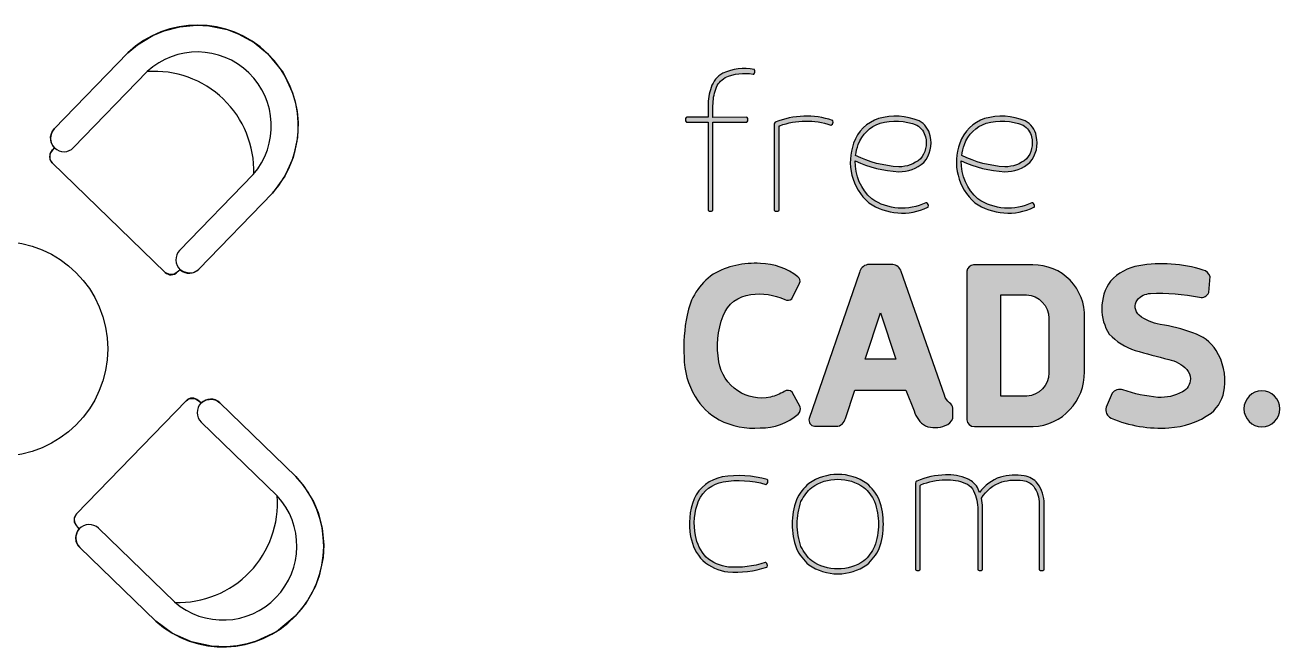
# Model space of a CAD drawing. Header units: inches. Extents: x -1722 to 16025, y 4938 to 18448.
# Drawn here: x 10995 to 15667, y 4938 to 7252 of the extents above; entities that cross this region are included whole.
import ezdxf

# ---------------------------------------------------------------- set-up
doc = ezdxf.new("R2010")
doc.units = ezdxf.units.IN
doc.header["$MEASUREMENT"] = 0
doc.layers.add('freecads.com', color=7, linetype='Continuous')

# ---------------------------------------------------------------- blocks, each defined once
blk = doc.blocks.new('A$C7A693FB6')
at = {"layer": 'freecads.com', "true_color": 0xc7c8ca}
h = blk.add_hatch(color=9, dxfattribs=at)
h.dxf.hatch_style = 1
edge = h.paths.add_edge_path()
edge.add_arc((140.1538127532352, 300.6546312716704), 21.61675633792863, 108.2032252494281, 160.6504463965192)
edge.add_arc((147.7178234376818, 297.4731191089118), 29.81176414172355, 159.6978691462817, 228.706553973592)
edge.add_arc((146.3245251336371, 302.1564739358803), 32.67411261440294, 235.9813383223777, 295.5016419348553)
edge.add_arc((160.1494820244516, 273.0936783557672), 0.4918813364811017, 299.5324380509559, 342.7686740131996)
edge.add_arc((158.6254212458475, 273.3114541418208), 2.026726126424374, 349.6683109373354, 421.3351453676448)
edge.add_arc((159.4152204808121, 274.6329702099475), 0.4918813364807222, 68.23478229087897, 110.683813852154)
edge.add_arc((146.3245251336405, 302.1564739358805), 29.98785541781536, 236.3083764983362, 295.51450789889964, ccw=False)
edge.add_arc((147.7178234376808, 297.4731191089119), 27.12550694513324, 178.6471360152599, 228.3465639945595, ccw=False)
edge.add_arc((147.8832632161733, 355.9556434467408), 63.95382284342681, 244.7473414766129, 266.8824281259978)
edge.add_arc((144.4494490085858, 313.1411216460407), 21.04469848496443, 269.8793420018887, 310.7286813278013)
edge.add_arc((145.7998834629707, 307.8461802232047), 16.33301927633285, 319.2900061744131, 373.6420763243655)
edge.add_arc((149.5666043489365, 309.1554966144702), 12.36971602405946, 11.86324171132332, 60.95424492016926)
edge.add_arc((142.7280703080931, 288.6233387050087), 33.87556016904278, 67.71857367640276, 105.981897984822)
edge = h.paths.add_edge_path(flags=16)
edge.add_arc((149.4952735232085, 309.0762608876301), 9.787749267912577, 12.2091753879331, 59.922429973902126, ccw=False)
edge.add_arc((145.7174918049491, 307.8872508291432), 13.73634082696034, -39.7856299137178, 13.724243883165684, ccw=False)
edge.add_arc((144.4494490085832, 313.1411216460385), 18.35844128837472, 270.09352389860436, 310.094068738446, ccw=False)
edge.add_arc((147.8832632161673, 355.9556434467427), 61.26756564684096, 243.7873216456942, 266.8151733359257, ccw=False)
edge.add_arc((147.7491142864103, 297.4672288530357), 27.15729734774515, 159.6149002581664, 172.5493091997715, ccw=False)
edge.add_arc((140.153812753234, 300.654631271672), 18.9304991413382, 108.35887957662649, 160.6504463965181, ccw=False)
edge.add_arc((142.7280703080969, 288.6233387050073), 31.18930297245655, 68.02212811044461, 105.8850275307042, ccw=False)
edge = h.paths.add_edge_path()
edge.add_arc((198.202223562937, 300.6546312716712), 21.61675633792764, 108.2032252494269, 160.6504463965205)
edge.add_arc((205.7662342473849, 297.4731191089119), 29.81176414172408, 159.6978691462824, 228.7065539735913)
edge.add_arc((204.3729359433387, 302.1564739358795), 32.67411261440186, 235.9813383223783, 295.5016419348543)
edge.add_arc((218.1978928341549, 273.0936783557707), 0.4918813364828653, 299.5324380504857, 342.7686740115021)
edge.add_arc((216.6738320555507, 273.3114541418201), 2.026726126423786, 349.6683109370368, 421.3351453677147)
edge.add_arc((217.463631290511, 274.6329702099473), 0.4918813364815973, 68.23478229069511, 110.683813852346)
edge.add_arc((204.3729359433407, 302.1564739358807), 29.98785541781419, 236.30837649834018, 295.5145078988942, ccw=False)
edge.add_arc((205.7662342473832, 297.4731191089118), 27.12550694513312, 178.6471360152597, 228.3465639945596, ccw=False)
edge.add_arc((205.9316740258758, 355.9556434467404), 63.9538228434264, 244.7473414766128, 266.8824281259978)
edge.add_arc((202.4978598182882, 313.141121646041), 21.04469848496466, 269.8793420018889, 310.7286813278011)
edge.add_arc((203.8482942726739, 307.8461802232046), 16.33301927633222, 319.290006174412, 373.6420763243666)
edge.add_arc((207.6150151586388, 309.1554966144699), 12.36971602405979, 11.86324171132408, 60.95424492016862)
edge.add_arc((200.7764811177956, 288.6233387050083), 33.8755601690432, 67.71857367640301, 105.9818979848218)
edge = h.paths.add_edge_path(flags=16)
edge.add_arc((207.5436843329116, 309.0762608876305), 9.787749267911977, 12.20917538793151, 59.92242997390349, ccw=False)
edge.add_arc((203.7659026146512, 307.8872508291433), 13.73634082696076, -39.78562991371689, 13.724243883164775, ccw=False)
edge.add_arc((202.4978598182855, 313.141121646039), 18.35844128837518, 270.09352389860493, 310.0940687384455, ccw=False)
edge.add_arc((205.9316740258698, 355.9556434467427), 61.26756564684091, 243.7873216456942, 266.8151733359257, ccw=False)
edge.add_arc((205.7975250961121, 297.4672288530359), 27.15729734774434, 159.6149002581662, 172.5493091997716, ccw=False)
edge.add_arc((198.2022235629369, 300.6546312716716), 18.93049914133868, 108.35887957662709, 160.6504463965173, ccw=False)
edge.add_arc((200.7764811177994, 288.6233387050077), 31.18930297245618, 68.02212811044433, 105.8850275307044, ccw=False)
edge = h.paths.add_edge_path()
edge.add_arc((77.4383804729058, 318.1713471843356), 1.187161785593199, 119.643900352638, 181.8497095416057)
edge.add_line((76.25183727888907, 318.1330280780639), (76.25183727889089, 271.2397693597086))
edge.add_arc((76.74250195588859, 271.274344262877), 0.4918813364850925, 184.0307098855339, 227.2669458584226)
edge.add_arc((77.59522691546975, 272.5561584823187), 2.026726126421155, 234.1665827842983, 305.8334172158771)
edge.add_arc((78.44795187505609, 271.2743442628779), 0.4918813364829538, 312.7330541417854, 364.8189486990127)
edge.add_line((78.93809447547756, 271.3156659331289), (78.93809447547937, 316.8658167021531))
edge.add_arc((79.45977891201615, 316.7667980734737), 0.5309984370506567, 103.60895254350089, 169.2527833850964, ccw=False)
edge.add_arc((93.8189592287604, 277.5722746403117), 42.26964161502002, 71.40332000574301, 110.03902691438739, ccw=False)
edge.add_arc((107.4160080386091, 318.1126323747644), 0.4918813364845933, 256.230659968113, 298.6794023509207)
edge.add_arc((106.4728650092169, 319.3294597150131), 2.026726126424748, 305.5790392766892, 377.2458737086602)
edge.add_arc((107.9596257438401, 319.7291221574039), 0.4918813364833685, 24.14551063533708, 67.38174660705616)
edge.add_arc((93.8189592287654, 277.5722746403123), 44.95589881160895, 71.41245649237347, 112.1746551594717)
edge = h.paths.add_edge_path()
edge.add_arc((65.16475690578633, 347.5960534314625), 0.4918813364808153, 31.55574755267662, 74.7919835243243)
edge.add_arc((59.95728752306445, 321.0632684063825), 27.52962218528399, 78.82269341066285, 115.3411563788757)
edge.add_arc((55.05603529607061, 333.7149427651734), 14.03222032725949, 119.3679185821839, 161.4016785520149)
edge.add_arc((70.49085921057485, 328.2376457423035), 30.40907221205861, 160.8955694441944, 180.0052612748601)
edge.add_line((40.0817871267227, 328.2348533815348), (40.0817871267227, 321.8651307657929))
edge.add_line((40.0817871267227, 321.8651307657929), (28.39882337656854, 321.8651307657929))
edge.add_arc((28.43339827973917, 321.3744660887993), 0.4918813364811202, 94.03070988582041, 137.2669458583613)
edge.add_arc((29.7152124991823, 320.5217411292111), 2.026726126422403, 144.1665827841608, 215.8334172157518)
edge.add_arc((28.43339827974179, 319.6690161696238), 0.4918813364832616, 222.7330541411461, 274.0307098860634)
edge.add_line((28.46797318291465, 319.1783514926283), (40.08178712672088, 319.1783514926283))
edge.add_line((40.08178712672088, 319.1783514926283), (40.0817871267227, 271.2397693597086))
edge.add_arc((40.5724518037204, 271.274344262877), 0.4918813364850925, 184.0307098855339, 227.2669458584226)
edge.add_arc((41.42517676330247, 272.5561584823193), 2.026726126422144, 234.166582784287, 305.8334172158888)
edge.add_arc((42.27790172288784, 271.2743442628764), 0.4918813364831459, 312.7330541420634, 364.8189486991835)
edge.add_line((42.76804432330937, 271.3156659331289), (42.76804432330937, 319.1716047255431))
edge.add_line((42.76804432330937, 319.1716047255431), (61.16963453544849, 319.1783514926319))
edge.add_arc((61.13505963228442, 319.6690161696508), 0.4918813365058924, 274.0307098848521, 317.2669458581709)
edge.add_arc((59.85324541284878, 320.5217411292149), 2.026726126426666, 324.1665827844579, 395.8334172153672)
edge.add_arc((61.13505963228242, 321.3744660887727), 0.4918813365108904, 42.7330541414902, 94.07272378279853)
edge.add_line((61.10012494343391, 321.8651052807691), (42.76804432330937, 321.8583839987041))
edge.add_line((42.76804432330937, 321.8583839987041), (42.76804431199707, 328.2344114724692))
edge.add_arc((70.49497584455897, 328.2373015020895), 27.72693168317847, 160.8486489196256, 180.0059720455945, ccw=False)
edge.add_arc((55.05603529607211, 333.7149427651742), 11.34596313067297, 119.83176293224949, 161.401678552021, ccw=False)
edge.add_arc((59.95728752306032, 321.0632684063825), 24.84336498869465, 78.80715845433161, 115.117361622282, ccw=False)
edge.add_arc((64.83416259426407, 345.922952469769), 0.4918813364843396, 263.640375758216, 306.0896392688103)
edge.add_arc((63.74195897024139, 347.0079772591266), 2.026726126418368, 312.9892761945861, 384.6561106267534)
at = {"layer": 'freecads.com', "true_color": 0x000000}
h = blk.add_hatch(color=18, dxfattribs=at)
h.dxf.hatch_style = 1
edge = h.paths.add_edge_path()
edge.add_arc((343.1696204293858, 162.4636060825214), 9.838309727421802, 0, 180)
edge.add_arc((343.1696204293858, 162.4636060825214), 9.838309727421802, 180, 360)
edge = h.paths.add_edge_path()
edge.add_arc((290.8848206669144, 177.6306236927711), 32.04856826551866, 353.2755136182471, 391.5868350017521)
edge.add_arc((298.2236303118646, 181.1165336599412), 23.98708497329241, 33.67621700606461, 72.60126687052109)
edge.add_arc((270.9021272323723, 107.8038741768424), 102.1994084677598, 70.27428636491834, 80.65532487628896)
edge.add_arc((291.0335735315744, 232.70193125369), 24.31354191749976, 231.7920908530376, 261.63525273384664, ccw=False)
edge.add_arc((280.257231356353, 218.3758302061226), 6.403233737567811, 145.1712782271715, 228.2716123444561, ccw=False)
edge.add_arc((282.785907775978, 215.2917684481669), 10.29788866606735, 93.5563307499346, 139.1098523304732, ccw=False)
edge.add_arc((286.8683735513037, 112.8343215968708), 112.8343217996079, 78.64121473179688, 92.39808452475802, ccw=False)
edge.add_arc((309.9871765515883, 227.9233395635781), 4.553757391280077, 258.654450342611, 335.5687012640083)
edge.add_line((314.1331807611859, 226.0398971108771), (314.7970437249642, 234.8194093676902))
edge.add_arc((309.5631491772793, 233.0283636003942), 5.531861990038623, 18.89101565281942, 74.61733202640126)
edge.add_arc((288.5513327932312, 166.6886317145113), 75.11587323568475, 72.58680032898508, 99.7343136317976)
edge.add_arc((281.0442879602331, 212.538934688426), 28.6585954700145, 100.4408533901963, 136.342336068393)
edge.add_arc((280.4691309319552, 217.7252925452275), 24.88927011657055, 144.0895788053085, 180.8593640679634)
edge.add_arc((279.6484364410751, 216.7879023245663), 24.07238635462055, 178.6572448966717, 213.8744914599057)
edge.add_arc((283.9083169300389, 225.8216059037505), 33.04436405735626, 222.7984799594865, 252.0749885901088)
edge.add_arc((409.8939510715993, 669.867587108679), 494.5964883506406, 254.0209082578499, 256.2350209104834)
edge.add_arc((287.8806232958599, 170.256933887438), 19.70056637433939, 44.20654637147919, 77.30587175785729, ccw=False)
edge.add_arc((297.0062831397495, 179.0720729556042), 7.012818873662098, -1.5001651294591056, 44.5650102805173, ccw=False)
edge.add_arc((295.756437482093, 179.0261742001098), 8.261408473637987, 298.2311871199401, 359.0449879430868, ccw=False)
edge.add_arc((287.8090225876832, 193.0179499165473), 24.35119689081586, 266.4157178802607, 299.13356767022924, ccw=False)
edge.add_arc((292.7563057973377, 245.0047183918243), 76.56416303974659, 250.4022047850329, 265.15275002210376, ccw=False)
edge.add_arc((265.5789486413729, 167.4099730391829), 5.667093522619209, 74.68772782329917, 141.4681576504624)
edge.add_line((261.1457963251905, 170.9402859906986), (257.9689850336545, 163.3219308767075))
edge.add_arc((262.6274547032019, 161.8429865874872), 4.887598170135409, 162.3866955760505, 246.1384215057274)
edge.add_arc((287.4494915989869, 220.3589992849836), 68.45008656556237, 246.95122400588, 273.9898026799247)
edge.add_arc((289.6879885954807, 197.0643455740836), 45.0602960849256, 273.2112748019098, 304.7435954536468)
edge.add_arc((301.4890011550982, 176.2723307118625), 21.35855686439896, 310.5275175533543, 353.5632215634329)
edge = h.paths.add_edge_path()
edge.add_line((246.0640145070392, 182.6210778351815), (246.0640145070392, 212.3241524614095))
edge.add_arc((218.1816005595172, 213.3041035511928), 27.89962923910172, 357.9871197448085, 450.5803736083035)
edge.add_line((217.8989980409788, 241.202301476791), (185.2995279704282, 241.202301476791))
edge.add_arc((185.7592706872992, 237.0681434450711), 4.159642532351842, 96.34555580739377, 170.0567550037188)
edge.add_line((181.6621089846267, 237.7863996522174), (181.6621089846267, 156.5067082910973))
edge.add_arc((185.7130168313935, 156.8159415744951), 4.062693639269118, 184.3653094378038, 271.2718551952325)
edge.add_line((185.8031933454386, 152.7542488481959), (218.0454575576841, 152.7542488481959))
edge.add_arc((216.67229351146, 182.1181822956717), 29.39602297940376, 272.6774079435917, 360.980241362738)
edge = h.paths.add_edge_path(flags=16)
edge.add_line((214.5788121052374, 169.443439005463), (200.2437425900462, 169.443439005463))
edge.add_line((200.2437425900462, 169.443439005463), (200.2437425900462, 224.861223551452))
edge.add_line((200.2437425900462, 224.861223551452), (214.3589203687698, 224.861223551452))
edge.add_arc((213.4891577763401, 211.7654653452275), 13.1246093261128, 0.9488699358980739, 86.20024701537318, ccw=False)
edge.add_line((226.611967342551, 211.9828108122856), (226.611967342551, 182.0684988974281))
edge.add_arc((213.9991504561088, 182.0429546585186), 12.6128427532838, -87.36586990839709, 0.11603871621440476, ccw=False)
edge = h.paths.add_edge_path()
edge.add_arc((140.7943554872424, 236.1256069520055), 5.189345677915158, 16.42917765890726, 86.1416713329243)
edge.add_line((141.143544767614, 241.3031908877201), (127.331249254732, 241.3031908877201))
edge.add_arc((128.4653361711673, 235.6836558771457), 5.732828871429978, 101.4096981907611, 167.2180096827639)
edge.add_line((122.8745728468184, 236.951998228491), (95.47711365303621, 157.2481774119115))
edge.add_arc((98.60738128902854, 156.1997775287089), 3.301169154714755, 161.4830965687202, 264.7226972713264)
edge.add_line((98.30375252002341, 152.9126013304085), (110.1119305099874, 152.9126013304085))
edge.add_arc((110.0940285590948, 158.1590759387759), 5.246505150677897, 270.1955031382058, 350.0571425142275)
edge.add_line((115.2617335469786, 157.2531833103203), (120.461765660837, 172.6769416223142))
edge.add_line((120.461765660837, 172.6769416223142), (148.3229994405847, 172.6769416223142))
edge.add_line((148.3229994405847, 172.6769416223142), (152.8661881407807, 161.3005524899454))
edge.add_arc((165.8082469593937, 164.7120474554202), 13.3841392836409, 194.7671190466299, 239.9582071692397)
edge.add_arc((164.2980651482303, 166.6209022411928), 14.45869936490273, 248.9626154833211, 292.8840273558571)
edge.add_arc((167.1546344916472, 160.3464100112096), 7.569652552684759, 291.4321409489293, 335.0884638981837)
edge.add_line((174.0200006915566, 157.1579328340122), (174.0200006915566, 162.8572921045561))
edge.add_arc((170.2133089746288, 162.4959730180938), 3.823800898316829, 5.422089434263651, 57.84182406900277)
edge.add_arc((176.9176596580193, 171.7945161503539), 7.651199587942645, 194.1939537312615, 232.3928357147342, ccw=False)
edge.add_line((169.500041773932, 169.9184031313162), (145.7718205383499, 237.593309316213))
h.paths.add_polyline_path([(142.7897797849255, 189.5736803996588), (126.0445350820519, 189.5736803996588), (134.3902020946298, 214.9818573193406)], flags=16)
edge = h.paths.add_edge_path()
edge.add_arc((86.8592510146051, 162.4373828536583), 3.826042247839482, 312.1299985804686, 377.972319914028)
edge.add_line((90.49860418655226, 163.6179368643207), (86.17702548081797, 171.5486033577909))
edge.add_arc((83.80309661618482, 169.1466032604943), 3.377150088721392, 45.33676058611885, 125.9106013597289)
edge.add_arc((66.51498360703901, 199.7613530360744), 31.80534970440741, 284.01046898674167, 298.7691590134854, ccw=False)
edge.add_arc((69.19584694103584, 191.6347990389389), 23.28013952352295, 236.3772556936009, 282.45069946151494, ccw=False)
edge.add_arc((69.31177533073551, 191.9217751513023), 23.58337955629239, 189.0063333186407, 236.52878679716508, ccw=False)
edge.add_arc((92.87855886101421, 196.6924304553491), 47.61740674763477, 159.5296417362086, 190.2368839039962, ccw=False)
edge.add_arc((65.59756286227851, 206.4608114536045), 18.6469552126828, 96.74101039355781, 158.3335350568109, ccw=False)
edge.add_arc((68.05774919894961, 191.8480520613528), 33.45539524065125, 65.18297915570167, 97.9877288239366, ccw=False)
edge.add_arc((83.75100261094548, 225.04324660106), 3.275939245330761, 239.7304829850701, 312.0218741429899)
edge.add_line((85.94396309699187, 222.609586344217), (90.19868691474403, 231.1402753823822))
edge.add_arc((87.38786010881513, 232.3313364806043), 3.052764955352191, 337.0356602815251, 411.5960473281256)
edge.add_arc((68.12174828755826, 207.3918649390801), 34.56699281293001, 52.2500320303104, 89.00434785631009)
edge.add_arc((65.63410976224633, 195.8233516607141), 46.23354774673614, 86.1699238497659, 119.5979673440978)
edge.add_arc((62.23916945322021, 208.0313572675149), 34.08098981112958, 124.779191723681, 170.4354704173881)
edge.add_arc((113.2601339306768, 196.0072124369949), 86.4567015183262, 168.1953079947811, 183.466399120789)
edge.add_arc((69.91247652488372, 191.1843436988534), 42.9527708221282, 180.5396848707813, 210.7589979072758)
edge.add_arc((63.08503768021617, 187.0612726979269), 34.97715789889036, 210.6749329033254, 240.8972567862861)
edge.add_arc((65.13893098518851, 193.0687430847212), 41.24055603915648, 242.4636306661784, 274.83212936902)
edge.add_arc((69.18102172545848, 182.6412316579221), 30.67172864667495, 268.9386626855082, 311.3034906129058)
at = {"layer": 'freecads.com', "true_color": 0xc7c8ca}
h = blk.add_hatch(color=9, dxfattribs=at)
h.dxf.hatch_style = 1
edge = h.paths.add_edge_path()
edge.add_arc((208.261278111128, 95.1205834886234), 28.40779453373561, 81.64014714796792, 105.13414053939351, ccw=False)
edge.add_arc((211.1142185195407, 113.8620371179961), 9.451196814020392, 40.50808698988442, 82.233108941956, ccw=False)
edge.add_arc((204.5954294681008, 110.4493599938276), 16.70490751088967, 0.05396173480869493, 34.8753669321531, ccw=False)
edge.add_line((221.3003295703147, 110.465092839484), (221.3003283777343, 74.68873519509361))
edge.add_arc((221.7909930547285, 74.72331009826036), 0.4918813364814429, 184.0307098853647, 227.2669458585905)
edge.add_arc((222.6437180143141, 76.00512431770449), 2.026726126422278, 234.16658278429, 305.8334172158861)
edge.add_arc((223.496442973899, 74.72331009826387), 0.4918813364852829, 312.7330541419156, 364.81894870143)
edge.add_line((223.986585574321, 74.76463176853576), (223.986585574321, 110.4676240775552))
edge.add_arc((204.5954294680946, 110.4493599938247), 19.39116470748461, 0.05396556034367673, 35.25589158689552)
edge.add_arc((211.1147589862007, 113.862691055492), 12.13662000111364, 39.86791125577775, 80.58244588785008)
edge.add_arc((208.2612781111257, 95.1205834886259), 31.094051730321, 81.04627766673387, 105.3183102910388)
edge.add_arc((207.3128970348926, 103.583282575004), 22.71989786920953, 108.6515278312196, 144.9559544340595)
edge.add_arc((166.082535485584, 107.9340489835826), 24.24236241244342, 21.01885948635306, 30.53011243698279)
edge.add_arc((177.7262209629165, 113.6364303957112), 11.3605410446993, 35.59560743798678, 68.07514234883433)
edge.add_arc((171.2027314627878, 98.61814760329645), 27.73197876278706, 67.15778955630186, 92.60395400663121)
edge.add_arc((170.9580505700843, 83.44886938712713), 42.88464082449499, 91.35652746266034, 112.8387435126899)
edge.add_arc((154.9292420017163, 121.6887432459818), 1.423068406686943, 115.6669681166932, 172.4859943177595)
edge.add_line((153.5183935898222, 121.8748358271514), (153.518393589824, 74.68873519509361))
edge.add_arc((154.0090582668187, 74.72331009826064), 0.4918813364820582, 184.0307098853929, 227.2669458585619)
edge.add_arc((154.8617832264046, 76.0051243177047), 2.026726126422984, 234.1665827842727, 305.8334172159035)
edge.add_arc((155.7145081859886, 74.72331009826233), 0.4918813364853513, 312.7330541421878, 364.8189487016086)
edge.add_line((156.2046507864106, 74.76463176853576), (156.2046507864106, 120.4799220949462))
edge.add_arc((156.6910339660905, 120.5089898316033), 0.4872509936263564, 108.93241815004339, 183.4201019744719, ccw=False)
edge.add_arc((170.9580505700787, 83.44886938712074), 40.19838362791297, 91.3565274626518, 111.0294599033812, ccw=False)
edge.add_arc((171.1986952190427, 98.60450457176027), 25.05986157365111, 67.16139386137081, 92.7270237863437, ccw=False)
edge.add_arc((177.7220497016358, 113.6323624109626), 8.680054637799602, 36.35606175760063, 68.34351252844567, ccw=False)
edge.add_arc((166.0825354855874, 107.9340489835706), 21.5561052158567, 1.6618769930880717, 30.202188607587175, ccw=False)
edge.add_line((187.6295737281343, 108.5592010061264), (187.6295737281362, 74.68873519509361))
edge.add_arc((188.1202384051309, 74.72331009826061), 0.4918813364819995, 184.03070988539, 227.2669458585646)
edge.add_arc((188.9729633647159, 76.00512431770447), 2.026726126422267, 234.1665827842898, 305.8334172158863)
edge.add_arc((189.8256883243014, 74.72331009826364), 0.4918813364847301, 312.733054141885, 364.818948701462)
edge.add_line((190.3158309247228, 74.76463176853576), (190.3158309247228, 108.5970176826158))
edge.add_arc((166.082535485596, 107.9340489835716), 24.24236241243658, 1.567093344320208, 13.39955175350389)
edge.add_arc((208.1153021152303, 102.0567155372392), 21.7383549929397, 109.5400224172028, 148.0755155677706, ccw=False)
edge = h.paths.add_edge_path()
edge.add_arc((109.8960746482563, 101.5249303539561), 26.35028038201353, 25.19111344563328, 49.7064704732981)
edge.add_arc((111.3594953560967, 99.59906902525408), 26.97639124184472, 54.72891190369938, 90.5541312783105)
edge.add_arc((110.8377037248754, 99.5990690252916), 26.97639124180727, 89.44586872167257, 125.2710880963797)
edge.add_arc((112.3011244327363, 101.5249303539557), 26.35028038202159, 130.2935295267702, 154.808886554339)
edge.add_arc((126.2398219926386, 99.37065730895813), 40.07870566201949, 160.5129937365808, 179.9533827710763)
edge.add_arc((126.2398219926421, 99.43587530629524), 40.07870566202318, 180.0466172292821, 199.4870062634114)
edge.add_arc((112.3011244327332, 97.28160226129147), 26.35028038201616, 205.1911134456421, 229.7064704731974)
edge.add_arc((110.8377037248802, 99.20746358995937), 26.97639124180819, 234.7289119035809, 270.5541312783211)
edge.add_arc((111.3594953560901, 99.20746359000026), 26.97639124184894, 269.4458687217075, 305.2710880963778)
edge.add_arc((109.8960746482509, 97.28160226129401), 26.35028038201687, 310.2935295267836, 334.8088865543788)
edge.add_arc((95.95737708834096, 99.43587530629048), 40.07870566202343, 340.5129937366125, 359.9533827709016)
edge.add_arc((95.95737708833893, 99.37065730896285), 40.07870566202546, 0.04661722909374306, 19.48700626338697)
edge = h.paths.add_edge_path(flags=16)
edge.add_arc((95.95737708832343, 99.4315040991513), 37.39244846545177, 340.72003334334147, 359.95338277108937, ccw=False)
edge.add_arc((109.8960746482577, 97.27723105415876), 23.66402318542281, 310.5838482302023, 334.48791566190687, ccw=False)
edge.add_arc((111.2307994702083, 99.463494872907), 24.57709084166403, 269.6918050798081, 304.8956357211521, ccw=False)
edge.add_arc((110.9674367642077, 99.46801718512084), 24.58160753253385, 235.11341864058681, 270.30572081836954, ccw=False)
edge.add_arc((112.3011244327323, 97.2772310541579), 23.66402318542845, 205.5120843380843, 229.421378555179, ccw=False)
edge.add_arc((126.2398219926608, 99.43150409915143), 37.39244846545259, 180.0466172289109, 199.2799666566583, ccw=False)
edge.add_arc((126.239821992653, 99.37065730896055), 37.39244846544481, 160.7200333433143, 179.953382771084, ccw=False)
edge.add_arc((112.3011244327279, 101.5249303539543), 23.66402318542558, 130.5786214448013, 154.4879156618746, ccw=False)
edge.add_arc((110.9674367642114, 99.33414422299444), 24.5816075325339, 89.69427918164308, 124.88658135941299, ccw=False)
edge.add_arc((111.2307994702097, 99.33866653520876), 24.57709084166363, 55.104364278877085, 90.30819492019953, ccw=False)
edge.add_arc((109.8960746482558, 101.5249303539546), 23.66402318542525, 25.512084338125078, 49.416151769825376, ccw=False)
edge.add_arc((95.9573770883301, 99.3706573089605), 37.39244846544509, 0.04661722891609088, 19.279966656685588, ccw=False)
edge = h.paths.add_edge_path()
edge.add_arc((51.59033076620959, 104.5023450878739), 21.02604112400761, 100.2293871277257, 155.6131205923017)
edge.add_arc((67.16018527017981, 99.60362165698818), 37.2813191884159, 158.6376280384836, 190.7802142258445)
edge.add_arc((56.42350627530941, 97.4312892324859), 26.32810504628776, 190.5064794435654, 223.1434487199879)
edge.add_arc((54.20039884524137, 98.75792931699738), 25.73379501119169, 228.692036714497, 262.7062459628369)
edge.add_arc((54.99629556388413, 128.0783758007159), 54.9962966249523, 265.7632922277344, 288.1939427880684)
edge.add_arc((71.99382573105079, 76.29161325324303), 0.4918813365030065, 290.7426716697364, 333.9789076450074)
edge.add_arc((70.5209421648571, 76.73972211307334), 2.026726126427396, 340.8785445712408, 412.5453790012286)
edge.add_arc((71.50340573258447, 77.92502919896899), 0.4918813365100457, 59.44501592400427, 103.2123217645986)
edge.add_arc((54.99629556388619, 128.0783758007215), 52.31003942836946, 265.84298783294275, 288.26507989886755, ccw=False)
edge.add_arc((54.20039884524117, 98.75792931699898), 23.04753781460447, 229.0154744748766, 262.53072476759314, ccw=False)
edge.add_arc((56.42386378112957, 97.43153721921128), 23.64227862535174, 190.4758104875937, 222.827578853519, ccw=False)
edge.add_arc((67.16018527018193, 99.60362165698568), 34.59506199182982, 158.7569020747099, 190.7802142258665, ccw=False)
edge.add_arc((51.59033076621142, 104.5023450878756), 18.33978392742007, 100.29556229082152, 155.3949868098461, ccw=False)
edge.add_arc((56.89068516353239, 70.05863085961148), 53.1845519136239, 73.86742914481181, 99.28179610676523, ccw=False)
edge.add_arc((71.76329717507345, 121.6315241590186), 0.4918813365030767, 258.8984685785338, 299.6750907375683)
edge.add_arc((70.79915154433625, 122.8317786122677), 2.026726126428695, 306.5747276610272, 378.2415620906522)
edge.add_arc((72.27874278589158, 123.2572163958602), 0.4918813365110627, 25.14119901544435, 71.25337670798646)
edge.add_arc((56.89068516353579, 70.05863085961332), 55.8708091102089, 73.84411949061781, 99.30563497474644)
at = {"layer": 'freecads.com'}
for points in [[(65.58390442835662, 347.8534686670282, 0.1909240699250873), (65.29378928155711, 348.0707089857133, 0.1607042461837881), (48.17441188112207, 345.943862034168, 0.1854914147818408), (41.75660903182506, 338.1902604471543, 0.08357553701263709), (40.0817871267227, 328.2348533815348), (40.0817871267227, 321.8651307657929), (28.39882337656854, 321.8651307657929, 0.1909240699291303), (28.0721000067133, 321.7082486633699, 0.3233132727007023), (28.07210000671148, 319.3352335950549, 0.227642567099128), (28.46797318291465, 319.1783514926283), (40.08178712672088, 319.1783514926283), (40.0817871267227, 271.2397693597086, 0.1909240699306959), (40.23866922914749, 270.9130459898479, 0.3233132727007579), (42.61168429746249, 270.9130459898515, 0.231262987135859), (42.76804432330937, 271.3156659331289), (42.76804432330937, 319.1716047255431), (61.16963453544849, 319.1783514926319, 0.1909240699326368), (61.49635790532739, 319.3352335950622, 0.3233132726974162), (61.49635790533102, 321.7082486633626, 0.2278353952159352), (61.10012494343391, 321.8651052807691), (42.76804432330937, 321.8583839987041), (42.76804431199707, 328.2344114724692, -0.08378482305409404), (44.3025838440517, 337.3335282943044, -0.1833986582441332), (49.41192982166103, 343.557450207707, -0.1597722091533594), (64.7796775841307, 345.4340980611232, 0.1873674031164196), (65.12390541348395, 345.5254649254457, 0.3233132727034803)], [(76.85120083540642, 319.2031287399368, 0.2782918623332811), (76.25183727888907, 318.1330280780639), (76.25183727889089, 271.2397693597086, 0.1909240699306948), (76.40871938131568, 270.9130459898479, 0.3233132727006405), (78.78173444962886, 270.9130459898515, 0.2312629871363541), (78.93809447547756, 271.3156659331289), (78.93809447547937, 316.8658167021531, -0.2945238314324685), (79.33483817614433, 317.2828883297952, -0.1701954113470862), (107.2989335158745, 317.6348868302448, 0.1873650494415168), (107.6520658935333, 317.6810956575428, 0.3233132727025344), (108.4084721599411, 319.9303288768097, 0.1909240699253981), (108.1487981023038, 320.1831717890236, 0.1797581251139338)], [(133.400988976693, 321.1895655451553, 0.2329244987751743), (119.7580843988962, 307.8169227673716, 0.3105498022921123), (128.0445714092639, 275.0743594140513, 0.2657071005714478), (160.3919383202701, 272.6657038310623, 0.1909240698825507), (160.6192860263418, 272.9479682017409, 0.3233132726945266), (159.5976121046897, 275.089785867207, 0.1873663555165316), (159.2414827959092, 275.0931467695664, -0.2642400178410728), (129.6895782523879, 277.2055217532943, -0.2203191110100074), (120.5998776920333, 298.1135451909759, 0.09688397365073616), (144.4051314456719, 292.0964698248135, 0.1801506609488795), (158.1806482454704, 297.1932847444405, 0.2417040985896783), (161.6721165320596, 311.6984180250001, 0.2175371146621262), (155.5721994045252, 319.9695015406833, 0.1685239810017675)], [(154.4006195162347, 317.546067049534, -0.2112492178642363), (159.0616438701418, 311.14618700149, -0.2378180743213001), (156.2731010770567, 299.0971329568383, -0.1763294319352773), (144.4794154782558, 294.7827048148029, -0.1008174648132787), (120.8211107234856, 300.9887943215399, -0.05649700198620179), (122.2926076740368, 306.9268837266573, -0.2322085942165075), (134.1913120579084, 318.6216116300529, -0.1667277043148384)], [(191.4493997863956, 321.1895655451553, 0.2329244987751859), (177.8064952085988, 307.8169227673716, 0.3105498022921053), (186.0929822189664, 275.0743594140513, 0.265707100571441), (218.4403491299709, 272.6657038310623, 0.1909240698770103), (218.6676968360425, 272.94796820173, 0.3233132726963006), (217.6460229143904, 275.089785867207, 0.1873663555182269), (217.2898936056063, 275.0931467695664, -0.2642400178410289), (187.7379890620905, 277.2055217532943, -0.2203191110100083), (178.6482885017358, 298.1135451909759, 0.0968839736507368), (202.4535422553745, 292.0964698248135, 0.1801506609488773), (216.2290590551729, 297.1932847444405, 0.2417040985896886), (219.7205273417621, 311.6984180250001, 0.2175371146621202), (213.6206102142278, 319.9695015406833, 0.1685239810017652)], [(212.4490303259372, 317.546067049534, -0.2112492178642504), (217.1100546798443, 311.14618700149, -0.237818074321292), (214.3215118867593, 299.0971329568383, -0.1763294319352725), (202.5278262879583, 294.7827048148029, -0.1008174648132787), (178.8695215331882, 300.9887943215399, -0.0564970019862035), (180.3410184837394, 306.9268837266573, -0.2322085942165009), (192.2397228676109, 318.6216116300529, -0.1667277043148405)], [(89.42581756922482, 159.5998953377457, 0.2954652772994217), (90.49860418655226, 163.6179368643207), (86.17702548081797, 171.5486033577909, 0.3668083756100806), (81.822323023227, 171.8818690053886, -0.06448609874851835), (74.21503276433032, 168.902164569834, -0.2037860447889977), (56.3051181580704, 172.2493919583867, -0.2103796911642634), (46.01915425342668, 188.2299470614453, -0.1347931960817215), (48.26803696233583, 213.3453209340987, -0.2754107991691995), (63.40875369787864, 224.9788581417852, -0.1441233560881904), (82.09970580755362, 222.213936295313, 0.326325940544454), (85.94396309699187, 222.609586344217), (90.19868691474403, 231.1402753823822, 0.3373164453018336), (89.28424332706345, 234.7236375825087, 0.1617601008492787), (68.72240279743346, 241.9536387113985, 0.1469005748265781), (42.79885105477115, 236.0239971407609, 0.2018909279320758), (28.63193639449491, 213.6941968946667, 0.06673149515056971), (26.96161113363996, 190.7797655957293, 0.1326261401292385), (33.00203923887966, 169.2170921490069, 0.1326395085295634), (46.07294505267964, 156.5000181569885, 0.1421808440104941), (68.61289631108957, 151.974765091185, 0.1869860757455073)], [(145.7718205383499, 237.593309316213, 0.3139201381329451), (141.143544767614, 241.3031908877201), (127.331249254732, 241.3031908877201, 0.2953039335196925), (122.8745728468184, 236.951998228491), (95.47711365303621, 157.2481774119115, 0.4836320766431824), (98.30375252002341, 152.9126013304085), (110.1119305099874, 152.9126013304085, 0.3632866959101063), (115.2617335469786, 157.2531833103203), (120.461765660837, 172.6769416223142), (148.3229994405847, 172.6769416223142), (152.8661881407807, 161.3005524899454, 0.1997792799995184), (159.1077243590262, 153.1259272572752, 0.1940244712113894), (169.9205780933007, 153.3001914678462, 0.1928245279758477), (174.0200006915566, 157.1579328340122), (174.0200006915566, 162.8572921045561, 0.2327980629730456), (172.2485592774156, 165.7331337362193, -0.1682348263273368), (169.500041773932, 169.9184031313162)], [(246.0640145070392, 182.6210778351815), (246.0640145070392, 212.3241524614095, 0.427533145278378), (217.8989980409788, 241.202301476791), (185.2995279704282, 241.202301476791, 0.3331947013159227), (181.6621089846267, 237.7863996522174), (181.6621089846267, 156.5067082910973, 0.398486947376509), (185.8031933454386, 152.7542488481959), (218.0454575576841, 152.7542488481959, 0.4055641029149668)], [(322.7129171367815, 173.8778909585562, 0.1687393631435901), (318.185307309026, 194.4173493107555, 0.1714947581273497), (305.3962410945314, 204.0061361046392, 0.04532682888747008), (287.4965774290486, 208.6470361355496, -0.1309563636422468), (275.9952376942711, 213.59704246002, -0.3793668221474195), (275.0010536159807, 222.0328779033152, -0.201424332417349), (282.1471314603023, 225.5698264260755, -0.06009786466247088), (309.0913356116816, 223.4585690891836, 0.3487959090147779), (314.1331807611859, 226.0398971108771), (314.7970437249642, 234.8194093676902, 0.2480599747548195), (311.030555591773, 238.3620504576757, 0.1190105142514957), (275.8507654961195, 240.7230156336809, 0.1579438240049249), (260.3104405572358, 232.3233393088121, 0.1618293659353234), (255.5826603325877, 217.3519990381501, 0.1548852358087821), (259.6620845389007, 203.3705433277828, 0.128442279158078), (273.7381872659898, 194.3812105727193, 0.0096611895200442), (292.2097484647584, 189.4759606771004, -0.1454356272141805), (302.0025989633377, 183.9930948764813, -0.2037484692935271), (304.016698366433, 178.8884785540686, -0.2717586503453019), (299.6643348708913, 171.7474924536036, -0.1437363289786992), (286.2866653929796, 168.7143860094366, -0.06445041269642293), (267.075512672036, 172.8758897140178, 0.2999213032873965), (261.1457963251905, 170.9402859906986), (257.9689850336545, 163.3219308767075, 0.3826216252148614), (260.6502823686806, 157.373153768207, 0.1185284923434042), (292.2121753376832, 152.0748049612739, 0.1384604862398895), (315.3680728054042, 160.0378205111992, 0.1900173404410858)], [(214.5788121052374, 169.443439005463), (200.2437425900462, 169.443439005463), (200.2437425900462, 224.861223551452), (214.3589203687698, 224.861223551452, -0.3901419819800843), (226.611967342551, 211.9828108122856), (226.611967342551, 182.0684988974281, -0.4013990068192301)], [(353.0079301568076, 162.4636060825214, 1), (333.331310701964, 162.4636060825214, 1)], [(47.85632636194714, 125.1941699580348, 0.2464737811563943), (32.44027010390528, 113.183910728847, 0.1411753284008307), (30.53681053214677, 92.63044567855832, 0.1433761482964864), (37.21336438834442, 79.42741287179524, 0.149514386275549), (50.93332684347843, 73.23236475490921, 0.09818588310874377), (72.168036046427, 75.83161541062145, 0.1909240699414682), (72.43584633899081, 76.07582393155099, 0.3233132726929765), (71.75346098540467, 78.34860873075013, 0.1933268343359629), (71.3909812171496, 78.40389032449093, -0.09814817976177825), (51.20434539577036, 75.90595646904694, -0.1472893193683624), (39.08455195160423, 81.3596485972339, -0.1421063691963727), (33.17566039301892, 93.13288884747817, -0.1406445637489123), (34.91580504444937, 112.1383038658387, -0.2451582894371246), (48.31253435895087, 122.546838021095, -0.1113478786268565), (71.66858631167997, 121.1488471432458, 0.179823093801799), (72.00681827177505, 121.2041546179171, 0.3233132726912282), (72.72402502620571, 123.4661924128304, 0.2039620782002499), (72.43682540898772, 123.7230029708953, 0.111556158279313)], [(133.7402610165809, 112.7406359779161, 0.1073782866223338), (126.9368970560445, 121.6233792462699, 0.1576027793298292), (111.0985995404899, 126.5741986413741, 0.1576027793302584), (95.26030202491893, 121.6233792462554, 0.1073782866219103), (88.45693806440977, 112.7406359779307, 0.08502873076688745), (86.16112959635393, 99.40326630750133, 0.0850287307652778), (88.45693806440795, 86.06589663732666, 0.1073782866218502), (95.26030202490801, 77.1831533690056, 0.1576027793304066), (111.0985995404917, 72.23233397387594, 0.1576027793300935), (126.9368970560699, 77.18315336900196, 0.1073782866220259), (133.7402610165809, 86.06589663733757, 0.08502873076597979), (136.0360694846295, 99.40326630762502, 0.08502873076599832)], [(133.3498131771703, 99.40108070405768, -0.08411888836378814), (131.2527245818364, 87.08510188823857, -0.1046810450005921), (125.2909451602354, 79.30547668126383, -0.1548252940562175), (111.0985995405063, 74.88675958487511, -0.1547737862529547), (96.90789345116536, 79.30407236491737, -0.1047041011218226), (90.94447449914696, 87.08510188823857, -0.08411888836378628), (88.84738590381312, 99.40108070405768, -0.08411888836388377), (90.94447449915242, 111.7170595198877, -0.1047041011217289), (96.907893451169, 119.498089043198, -0.1547737862528975), (111.0985995405044, 123.9154018232402, -0.1548252940561206), (125.2909451602263, 119.4966847268588, -0.1046810450005737), (131.252724581831, 111.7170595198877, -0.08411888836388312)], [(200.8445781156988, 122.5431171324853, -0.1028724890680155), (212.3914819528181, 123.2265295943325, -0.1840982877457284), (218.3000985331873, 120.001112752554, -0.1531170891038049), (221.3003295703147, 110.465092839484), (221.3003283777343, 74.68873519509361, 0.1909240699322202), (221.4572104801591, 74.36201182523291, 0.3233132727007265), (223.8302255484741, 74.36201182523655, 0.2312629871468615), (223.986585574321, 74.76463176853576), (223.986585574321, 110.4676240775552, 0.1548167844086649), (220.4299094907328, 121.6425057145534, 0.1795434393032801), (213.1006524852073, 125.8357346143384, 0.1063044641035408), (200.0468115755866, 125.1099581494018, 0.1597463608247357), (188.7118696601101, 116.6291838389989, 0.04152451203232364), (186.9639925063602, 120.2489540999741, 0.1426751590464779), (181.9681366466975, 124.1753128867531, 0.111488343695037), (169.9428142165871, 126.3214913479133, 0.09400933466723986), (154.3128548237037, 122.9713930566832, 0.2531272357786131), (153.5183935898222, 121.8748358271514), (153.518393589824, 74.68873519509361, 0.1909240699319626), (153.6752756922488, 74.36201182523291, 0.3233132727008928), (156.0482907605656, 74.36201182523655, 0.2312629871464301), (156.2046507864106, 74.76463176853576), (156.2046507864106, 120.4799220949462, -0.3369631605241982), (156.5329440828373, 120.9698814887233, -0.08605081721153196), (170.0064077528368, 123.6359870026608, -0.1120161200435498), (180.9253460331329, 121.6997189251997, -0.1404849972579253), (184.7125198472168, 118.7779115224694, -0.1251783550380768), (187.6295737281343, 108.5592010061264), (187.6295737281362, 74.68873519509361, 0.1909240699319891), (187.786455830561, 74.36201182523291, 0.3233132727007286), (190.159470898876, 74.36201182523655, 0.2312629871471485), (190.3158309247228, 74.76463176853576), (190.3158309247228, 108.5970176826158, 0.05167476128625921), (189.6649648231487, 113.5519811543309, -0.169745513764186)]]:
    blk.add_lwpolyline(points, format="xyb", close=True, dxfattribs=at)
blk.add_lwpolyline([(142.7897797849255, 189.5736803996588), (126.0445350820519, 189.5736803996588), (134.3902020946298, 214.9818573193406)], close=True, dxfattribs=at)

msp = doc.modelspace()

# ---------------------------------------------------------------- linework, layer by layer
at = {"layer": 'freecads.com', "extrusion": (0, 0, -1)}
for p, q in [((11512.02215433439, 7230.586773765874), (11570.23548743954, 7245.885229797237)), ((11570.23548743954, 7245.885229797237), (11632.2790279702, 7251.708458196972)), ((11632.2790279702, 7251.708458196972), (11679.29235849708, 7249.247065198277)), ((11679.29235849708, 7249.247065198277), (11746.95251793058, 7235.01485539247)), ((11412.99342567001, 7178.128872606689), (11470.79458517609, 7213.308164140111)), ((11470.79458517609, 7213.308164140111), (11512.02215433439, 7230.586773765874)), ((11746.95251793058, 7235.01485539247), (11788.10488100866, 7219.611523475691)), ((11788.10488100866, 7219.611523475691), (11847.27397348818, 7186.744351572608)), ((11103.43235097853, 6865.510859740334), (11377.60658492106, 7148.405829223357)), ((11377.60658492106, 7148.405829223357), (11412.99342567001, 7178.128872606689)), ((11847.27397348818, 7186.744351572608), (11897.3739397014, 7145.935908630625)), ((11897.3739397014, 7145.935908630625), (11955.85180214873, 7075.902257695172)), ((11955.85180214873, 7075.902257695172), (11990.63058251682, 6999.78538274633)), ((11990.63058251682, 6999.78538274633), (12000.48372463264, 6966.613854678017)), ((12000.48372463264, 6966.613854678017), (12007.66042519674, 6929.823400758341)), ((12007.66042519674, 6929.823400758341), (12011.24057691496, 6889.696206401295)), ((12011.24057691496, 6889.696206401295), (12009.08476144778, 6834.17864020904)), ((11089.6181763397, 6835.999306466507), (11094.03345008251, 6851.869314024359)), ((11091.83972908654, 6815.101394419635), (11089.6181763397, 6835.999306466507)), ((11094.03345008251, 6851.869314024359), (11095.41161092131, 6854.599658970856)), ((11095.41161092131, 6854.599658970856), (11103.43235097853, 6865.510859740334)), ((12009.08476144778, 6834.17864020904), (11992.72418161742, 6759.321899086139)), ((11087.54112220554, 6772.97528371013), (11098.97205378329, 6789.072738097591)), ((11100.86860673902, 6798.780535947608), (11091.83972908654, 6815.101394419635)), ((11098.97205378329, 6789.072738097591), (11104.5390433049, 6794.816798391828)), ((11104.5390433049, 6794.816798391828), (11100.86860673902, 6798.780535947608)), ((11087.81602240445, 6751.256363584678), (11087.54112220554, 6772.97528371013)), ((11095.50509473162, 6739.520493610838), (11087.81602240445, 6751.256363584678)), ((11516.25751128198, 6331.738511136577), (11095.50509473162, 6739.520493610838)), ((11992.72418161742, 6759.321899086139), (11961.38896182143, 6689.155684465968)), ((11961.38896182143, 6689.155684465968), (11916.11223750077, 6626.500561552082)), ((11916.11223750077, 6626.500561552082), (11641.9380035576, 6343.605592065276)), ((11532.28120416355, 6323.333567377256), (11516.25751128198, 6331.738511136577)), ((11547.90472554007, 6324.123917579902), (11532.28120416355, 6323.333567377256)), ((11561.50171054456, 6332.44679422527), (11547.90472554007, 6324.123917579902)), ((11565.67695268801, 6336.754839447054), (11561.50171054456, 6332.44679422527)), ((11572.39631772319, 6341.416850104131), (11565.67695268801, 6336.754839447054)), ((11581.99885817534, 6334.563501853863), (11572.39631772319, 6341.416850104131)), ((11602.96534505718, 6328.4993905622), (11581.99885817534, 6334.563501853863)), ((11620.09255672291, 6330.421193235456), (11602.96534505718, 6328.4993905622)), ((11637.27590734714, 6339.365863169445), (11620.09255672291, 6330.421193235456)), ((11641.9380035576, 6343.605592065276), (11637.27590734714, 6339.365863169445)), ((11186.43342778242, 5433.509923367139), (11594.21541042933, 5854.262340248464)), ((11594.21541042933, 5854.262340248464), (11605.95128040748, 5861.951412583603)), ((11605.95128040748, 5861.951412583603), (11627.67020054626, 5862.226312785893)), ((11627.67020054626, 5862.226312785893), (11643.76765494635, 5850.795381204593)), ((11643.76765494635, 5850.795381204593), (11649.51171524571, 5845.228391679662)), ((11649.51171524571, 5845.228391679662), (11653.4754528026, 5848.898828249268)), ((11653.4754528026, 5848.898828249268), (11669.79631128335, 5857.927705911065)), ((11669.79631128335, 5857.927705911065), (11690.69422334297, 5860.149258661451)), ((11690.69422334297, 5860.149258661451), (11706.56423090979, 5855.733984920447)), ((11706.56423090979, 5855.733984920447), (11709.29457585867, 5854.355824080722)), ((11709.29457585867, 5854.355824080722), (11720.20577663682, 5846.335084019829)), ((11720.20577663682, 5846.335084019829), (12003.1007463429, 5572.160849961412)), ((12003.1007463429, 5572.160849961412), (12032.8237897498, 5536.774009195815)), ((12032.8237897498, 5536.774009195815), (12068.00308131489, 5478.972849662143)), ((12068.00308131489, 5478.972849662143), (12085.2816909598, 5437.745280481427)), ((11178.02848401932, 5417.486230473518), (11186.43342778242, 5433.509923367139)), ((12085.2816909598, 5437.745280481427), (12100.58014701038, 5379.531947344036)), ((11178.81883422685, 5401.862709088036), (11178.02848401932, 5417.486230473518)), ((11187.14171087892, 5388.265724078188), (11178.81883422685, 5401.862709088036)), ((11191.4497561035, 5384.090481932177), (11187.14171087892, 5388.265724078188)), ((11189.25841851281, 5367.768576434948), (11196.1117667654, 5377.371116892744)), ((11196.1117667654, 5377.371116892744), (11191.4497561035, 5384.090481932177)), ((12100.58014701038, 5379.531947344036), (12106.40337542594, 5317.488406775828)), ((11183.19430722114, 5346.802089538036), (11189.25841851281, 5367.768576434948)), ((11185.11610989812, 5329.674877862522), (11183.19430722114, 5346.802089538036)), ((11194.06077984085, 5312.491527229566), (11185.11610989812, 5329.674877862522)), ((11198.30050874133, 5307.829431016657), (11194.06077984085, 5312.491527229566)), ((11481.19547844915, 5033.655196958414), (11198.30050874133, 5307.829431016657)), ((12106.40337542594, 5317.488406775828), (12103.941982434, 5270.475076219551)), ((12103.941982434, 5270.475076219551), (12089.70977263163, 5202.814916742169)), ((12089.70977263163, 5202.814916742169), (12074.30644071258, 5161.66255363591)), ((12074.30644071258, 5161.66255363591), (12041.4392687996, 5102.493461115013)), ((12041.4392687996, 5102.493461115013), (12000.63082584359, 5052.393494863372)), ((12000.63082584359, 5052.393494863372), (11930.59717487502, 4993.915632367967)), ((11543.85060141007, 4988.37847262128), (11481.19547844915, 5033.655196958414)), ((11614.01681607908, 4957.043252817955), (11543.85060141007, 4988.37847262128)), ((11688.87355725105, 4940.682672992774), (11614.01681607908, 4957.043252817955)), ((11854.48029988694, 4959.136851963838), (11821.3087717993, 4949.28370983557)), ((11930.59717487502, 4993.915632367967), (11854.48029988694, 4959.136851963838)), ((11744.3911234766, 4938.526857533394), (11688.87355725105, 4940.682672992774)), ((11784.51831785931, 4942.107009261632), (11744.3911234766, 4938.526857533394)), ((11821.3087717993, 4949.28370983557), (11784.51831785931, 4942.107009261632))]:
    msp.add_line(p, q, dxfattribs=at)
at = {"layer": 'freecads.com'}
for p, q in [((11377.60658491861, 7148.405829225045), (11103.43235097574, 6865.510859743885)), ((11449.40733859756, 7078.818460200815), (11175.2331046516, 6795.923490721285)), ((11098.97205378259, 6789.072738097533), (11094.79681164269, 6784.764692875982)), ((11516.25751127965, 6331.738511136402), (11095.50509473063, 6739.520493614506)), ((11844.31148382269, 6696.087930574507), (11570.13724988214, 6413.192961089739)), ((11916.11223750217, 6626.500561548415), (11641.93800355708, 6343.605592068943)), ((11565.67695268335, 6336.754839450488), (11561.50171054357, 6332.44679422335)), ((11186.43342778388, 5433.509923369118), (11594.21541043329, 5854.262340248755)), ((11643.7676549488, 5850.795381202905), (11639.45960972358, 5854.970623345132)), ((12003.10074634528, 5572.160849963449), (11720.20577664183, 5846.335084022041)), ((11933.51337729189, 5500.360096227047), (11650.61840759047, 5774.534330289538)), ((11191.44975610955, 5384.090481934505), (11187.14171087927, 5388.265724076384)), ((11550.782847504, 5105.45595069115), (11267.88787779717, 5379.630184747646)), ((11481.19547844851, 5033.655196954631), (11198.30050874552, 5307.829431017006))]:
    msp.add_line(p, q, dxfattribs=at)
msp.add_circle((10902.23117584903, 6047.536258702999), 400, dxfattribs=at)
for centre, radius, start, end in [((11636.20384533446, 6876.458704976791), 375.270276087927, 318.2351520223505, 133.5585946925428), ((11636.12020666616, 6876.372405997845), 275.4017052083022, 319.108879329078, 132.6848674134514), ((11476.70836256944, 6710.436737755681), 369.3919858669041, 358.058985441829, 94.238481357595), ((11139.33272781658, 6830.717175229995), 49.99437483264321, 135.896874649283, 315.8968746492829), ((11117.77305281545, 6762.496734789416), 31.99639989289166, 135.8968733450347, 225.8968734087155), ((11606.03909360063, 6378.39869570926), 49.99493243655828, 135.8975652781444, 227.7068782404209), ((11538.52546936493, 6354.714752316959), 31.99639989289166, 225.8968734087155, 315.8968733450347), ((11606.03762671752, 6378.399276581087), 49.99437483264321, 227.7085716769671, 315.8968704440645), ((11617.19165162805, 5831.994382154448), 31.99639991244422, 45.89687337330074, 135.8968735054332), ((11685.41209211251, 5810.434707152734), 49.99437486319409, 45.89687467760399, 225.896874677604), ((11731.15362197794, 5313.563589340094), 375.2702763172495, 228.2351520411946, 43.5585946476678), ((11731.06732299934, 5313.647228007456), 275.4017053765964, 229.1088793457066, 42.68486741817146), ((11565.13165462796, 5473.059072172695), 369.3919860926345, 268.0589854553346, 4.238481384142885), ((11209.40966898207, 5411.241965273122), 31.99639991244422, 135.8968735054332, 225.8968733733007), ((11233.09419327309, 5343.729807884276), 49.99437486319409, 137.7085716581716, 225.8968703874411), ((11233.0936124008, 5343.72834100093), 49.9949324671095, 45.89756530886027, 137.7068781908418)]:
    msp.add_arc(centre, radius, start, end, dxfattribs=at)

# ---------------------------------------------------------------- block references
at = {"layer": 'freecads.com', "xscale": 6.803719372157879, "yscale": 6.803719372157879, "zscale": 6.803719372157879}
msp.add_blockref('A$C7A693FB6', (13264.74430280156, 4718.767134674799), dxfattribs=at)

doc.saveas('drawing.dxf')
